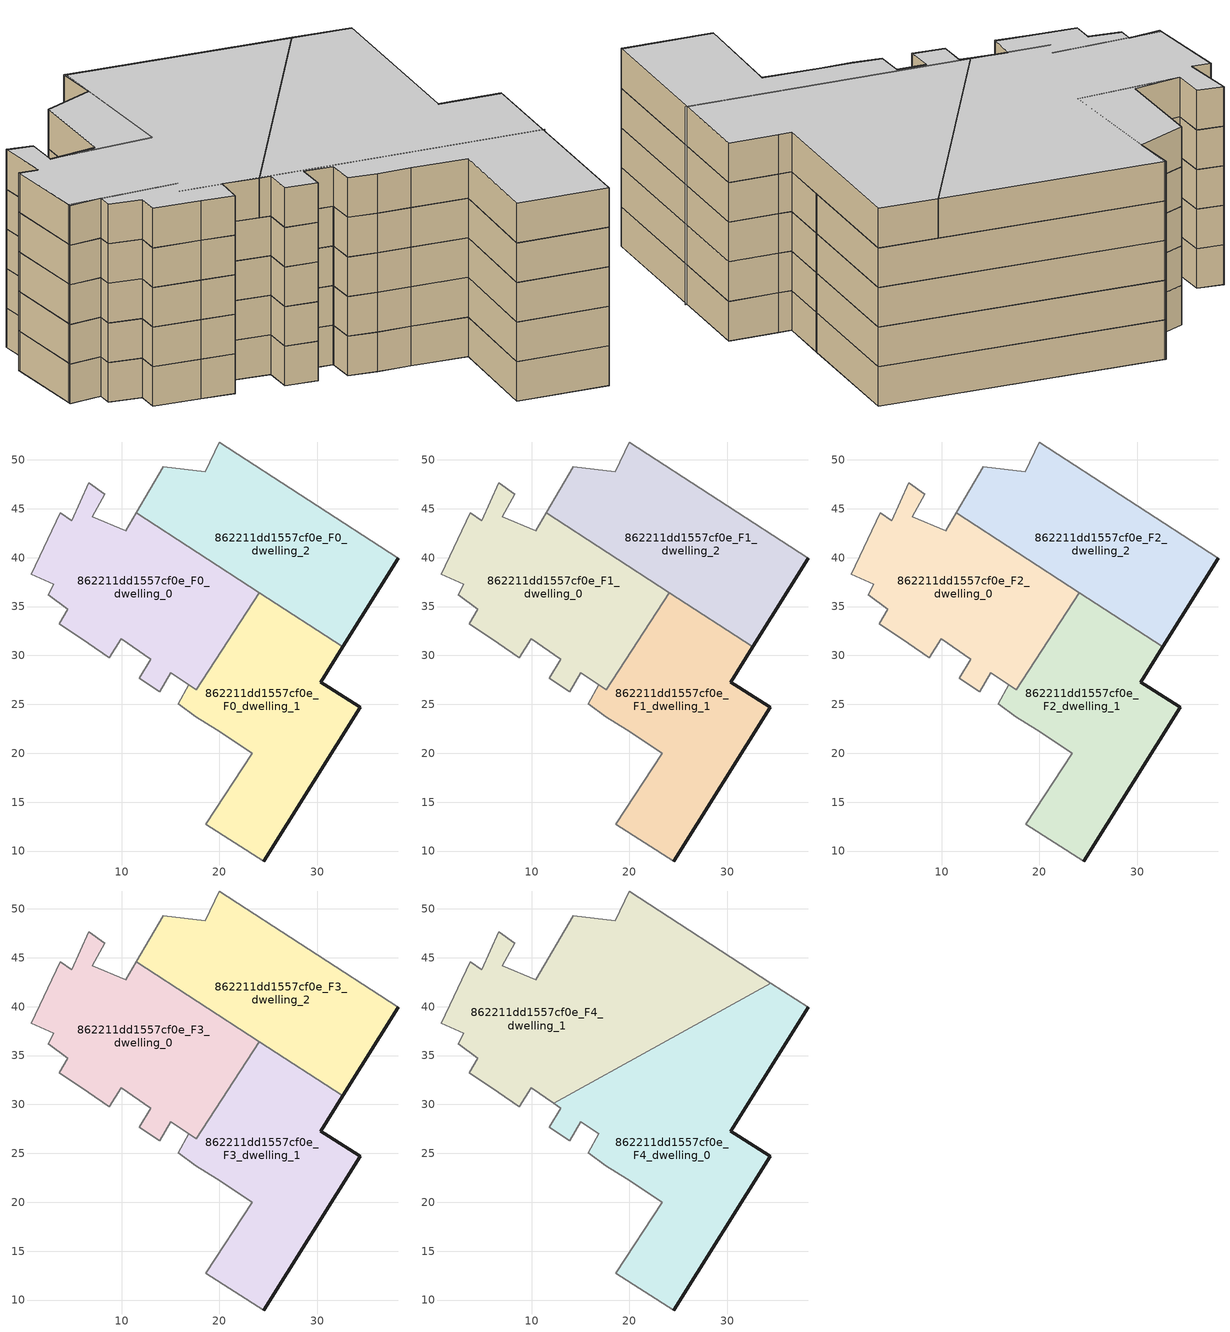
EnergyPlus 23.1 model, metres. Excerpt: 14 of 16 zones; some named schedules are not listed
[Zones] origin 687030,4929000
862211dd1557cf0e_F0_dwelling_0
 floor ground (EU_floor_Construction): 17.61,26.51 24.06,36.43 11.52,44.58 10.42,42.73 6.99,44.17 8.27,46.47 6.63,47.66 4.9,43.78 3.7,44.58 0.78,38.28 3.04,37.26 2.48,36.23 4.48,34.73 3.61,33.23 6.61,31.23 8.74,29.78 9.97,31.71 12.97,29.63 11.82,27.67 13.89,26.26 15,28.22 z0
 wall adiabatic (EU_wall_Construction): 16.85,27.01 15,28.22 13.89,26.26 11.82,27.67 12.97,29.63 9.97,31.71 8.74,29.78 6.61,31.23 3.61,33.23 4.48,34.73 2.48,36.23 3.04,37.26 0.78,38.28 3.7,44.58 4.9,43.78 6.63,47.66 8.27,46.47 6.99,44.17 10.42,42.73 11.52,44.58 z0:3; 16.85,27.01,3 16.85,27,0 16.85,27.01,0
 wall to 862211dd1557cf0e_F0_dwelling_1 (EU_wall_Construction): 24.06,36.43 17.61,26.51 16.85,27 z0:3
 wall to 862211dd1557cf0e_F0_dwelling_2 (EU_wall_Construction): 11.52,44.58 24.06,36.43 z0:3
862211dd1557cf0e_F0_dwelling_1
 floor ground (EU_floor_Construction): 24.56,8.98 34.42,24.72 31.19,26.74 30.35,27.27 32.6,30.88 24.06,36.43 17.61,26.51 16.85,27 15.78,25.04 17.58,23.75 19.72,22.39 23.34,20.02 18.59,12.72 z0
 wall outside (EU_wall_Construction): 32.6,30.88 30.35,27.27 31.19,26.74 34.42,24.72 24.56,8.98 z0:3
 wall adiabatic (EU_wall_Construction): 24.56,8.98 18.59,12.72 23.34,20.02 19.72,22.39 17.58,23.75 15.78,25.04 16.85,27 z0:3
 wall to 862211dd1557cf0e_F0_dwelling_2 (EU_wall_Construction): 24.06,36.43 32.6,30.88 z0:3
862211dd1557cf0e_F0_dwelling_2
 floor ground (EU_floor_Construction): 32.6,30.88 38.27,39.94 19.98,51.83 18.53,48.78 14.28,49.28 11.52,44.58 z0
 wall outside (EU_wall_Construction): 38.27,39.94 32.6,30.88 z0:3
 wall adiabatic (EU_wall_Construction): 11.52,44.58 14.28,49.28 18.53,48.78 19.98,51.83 38.27,39.94 z0:3
862211dd1557cf0e_F1_dwelling_0
 floor to 862211dd1557cf0e_F0_dwelling_0 (EU_floor_Construction): 17.61,26.51 24.06,36.43 11.52,44.58 10.42,42.73 6.99,44.17 8.27,46.47 6.63,47.66 4.9,43.78 3.7,44.58 0.78,38.28 3.04,37.26 2.48,36.23 4.48,34.73 3.61,33.23 6.61,31.23 8.74,29.78 9.97,31.71 12.97,29.63 11.82,27.67 13.89,26.26 15,28.22 z3
 wall adiabatic (EU_wall_Construction): 16.85,27.01 15,28.22 13.89,26.26 11.82,27.67 12.97,29.63 9.97,31.71 8.74,29.78 6.61,31.23 3.61,33.23 4.48,34.73 2.48,36.23 3.04,37.26 0.78,38.28 3.7,44.58 4.9,43.78 6.63,47.66 8.27,46.47 6.99,44.17 10.42,42.73 11.52,44.58 z3:6; 16.85,27.01,6 16.85,27,3 16.85,27.01,3
 wall to 862211dd1557cf0e_F1_dwelling_1 (EU_wall_Construction): 24.06,36.43 17.61,26.51 16.85,27 z3:6
 wall to 862211dd1557cf0e_F1_dwelling_2 (EU_wall_Construction): 11.52,44.58 24.06,36.43 z3:6
862211dd1557cf0e_F1_dwelling_1
 floor to 862211dd1557cf0e_F0_dwelling_1 (EU_floor_Construction): 24.56,8.98 34.42,24.72 31.19,26.74 30.35,27.27 32.6,30.88 24.06,36.43 17.61,26.51 16.85,27 15.78,25.04 17.58,23.75 19.72,22.39 23.34,20.02 18.59,12.72 z3
 wall outside (EU_wall_Construction): 32.6,30.88 30.35,27.27 31.19,26.74 34.42,24.72 24.56,8.98 z3:6
 wall adiabatic (EU_wall_Construction): 24.56,8.98 18.59,12.72 23.34,20.02 19.72,22.39 17.58,23.75 15.78,25.04 16.85,27 z3:6
 wall to 862211dd1557cf0e_F1_dwelling_2 (EU_wall_Construction): 24.06,36.43 32.6,30.88 z3:6
862211dd1557cf0e_F1_dwelling_2
 floor to 862211dd1557cf0e_F0_dwelling_2 (EU_floor_Construction): 32.6,30.88 38.27,39.94 19.98,51.83 18.53,48.78 14.28,49.28 11.52,44.58 z3
 wall outside (EU_wall_Construction): 38.27,39.94 32.6,30.88 z3:6
 wall adiabatic (EU_wall_Construction): 11.52,44.58 14.28,49.28 18.53,48.78 19.98,51.83 38.27,39.94 z3:6
862211dd1557cf0e_F2_dwelling_0
 floor to 862211dd1557cf0e_F1_dwelling_0 (EU_floor_Construction): 17.61,26.51 24.06,36.43 11.52,44.58 10.42,42.73 6.99,44.17 8.27,46.47 6.63,47.66 4.9,43.78 3.7,44.58 0.78,38.28 3.04,37.26 2.48,36.23 4.48,34.73 3.61,33.23 6.61,31.23 8.74,29.78 9.97,31.71 12.97,29.63 11.82,27.67 13.89,26.26 15,28.22 z6
 wall adiabatic (EU_wall_Construction): 16.85,27.01 15,28.22 13.89,26.26 11.82,27.67 12.97,29.63 9.97,31.71 8.74,29.78 6.61,31.23 3.61,33.23 4.48,34.73 2.48,36.23 3.04,37.26 0.78,38.28 3.7,44.58 4.9,43.78 6.63,47.66 8.27,46.47 6.99,44.17 10.42,42.73 11.52,44.58 z6:9; 16.85,27.01,9 16.85,27,6 16.85,27.01,6
 wall to 862211dd1557cf0e_F2_dwelling_1 (EU_wall_Construction): 24.06,36.43 17.61,26.51 16.85,27 z6:9
 wall to 862211dd1557cf0e_F2_dwelling_2 (EU_wall_Construction): 11.52,44.58 24.06,36.43 z6:9
862211dd1557cf0e_F2_dwelling_1
 floor to 862211dd1557cf0e_F1_dwelling_1 (EU_floor_Construction): 24.56,8.98 34.42,24.72 31.19,26.74 30.35,27.27 32.6,30.88 24.06,36.43 17.61,26.51 16.85,27 15.78,25.04 17.58,23.75 19.72,22.39 23.34,20.02 18.59,12.72 z6
 wall outside (EU_wall_Construction): 32.6,30.88 30.35,27.27 31.19,26.74 34.42,24.72 24.56,8.98 z6:9
 wall adiabatic (EU_wall_Construction): 24.56,8.98 18.59,12.72 23.34,20.02 19.72,22.39 17.58,23.75 15.78,25.04 16.85,27 z6:9
 wall to 862211dd1557cf0e_F2_dwelling_2 (EU_wall_Construction): 24.06,36.43 32.6,30.88 z6:9
862211dd1557cf0e_F2_dwelling_2
 floor to 862211dd1557cf0e_F1_dwelling_2 (EU_floor_Construction): 32.6,30.88 38.27,39.94 19.98,51.83 18.53,48.78 14.28,49.28 11.52,44.58 z6
 wall outside (EU_wall_Construction): 38.27,39.94 32.6,30.88 z6:9
 wall adiabatic (EU_wall_Construction): 11.52,44.58 14.28,49.28 18.53,48.78 19.98,51.83 38.27,39.94 z6:9
862211dd1557cf0e_F3_dwelling_0
 floor to 862211dd1557cf0e_F2_dwelling_0 (EU_floor_Construction): 17.61,26.51 24.06,36.43 11.52,44.58 10.42,42.73 6.99,44.17 8.27,46.47 6.63,47.66 4.9,43.78 3.7,44.58 0.78,38.28 3.04,37.26 2.48,36.23 4.48,34.73 3.61,33.23 6.61,31.23 8.74,29.78 9.97,31.71 12.97,29.63 11.82,27.67 13.89,26.26 15,28.22 z9
 wall adiabatic (EU_wall_Construction): 16.85,27.01 15,28.22 13.89,26.26 11.82,27.67 12.97,29.63 9.97,31.71 8.74,29.78 6.61,31.23 3.61,33.23 4.48,34.73 2.48,36.23 3.04,37.26 0.78,38.28 3.7,44.58 4.9,43.78 6.63,47.66 8.27,46.47 6.99,44.17 10.42,42.73 11.52,44.58 z9:12; 16.85,27.01,12 16.85,27,9 16.85,27.01,9
 wall to 862211dd1557cf0e_F3_dwelling_1 (EU_wall_Construction): 24.06,36.43 17.61,26.51 16.85,27 z9:12
 wall to 862211dd1557cf0e_F3_dwelling_2 (EU_wall_Construction): 11.52,44.58 24.06,36.43 z9:12
862211dd1557cf0e_F3_dwelling_1
 floor to 862211dd1557cf0e_F2_dwelling_1 (EU_floor_Construction): 24.56,8.98 34.42,24.72 31.19,26.74 30.35,27.27 32.6,30.88 24.06,36.43 17.61,26.51 16.85,27 15.78,25.04 17.58,23.75 19.72,22.39 23.34,20.02 18.59,12.72 z9
 wall outside (EU_wall_Construction): 32.6,30.88 30.35,27.27 31.19,26.74 34.42,24.72 24.56,8.98 z9:12
 wall adiabatic (EU_wall_Construction): 24.56,8.98 18.59,12.72 23.34,20.02 19.72,22.39 17.58,23.75 15.78,25.04 16.85,27 z9:12
 wall to 862211dd1557cf0e_F3_dwelling_2 (EU_wall_Construction): 24.06,36.43 32.6,30.88 z9:12
862211dd1557cf0e_F3_dwelling_2
 floor to 862211dd1557cf0e_F2_dwelling_2 (EU_floor_Construction): 32.6,30.88 38.27,39.94 19.98,51.83 18.53,48.78 14.28,49.28 11.52,44.58 z9
 wall outside (EU_wall_Construction): 38.27,39.94 32.6,30.88 z9:12
 wall adiabatic (EU_wall_Construction): 11.52,44.58 14.28,49.28 18.53,48.78 19.98,51.83 38.27,39.94 z9:12
862211dd1557cf0e_F4_dwelling_0
 floor to 862211dd1557cf0e_F3_dwelling_0 (EU_floor_Construction): 17.61,26.51 24.06,36.43 23.87,36.55 12.26,30.12 12.97,29.63 11.82,27.67 13.89,26.26 15,28.22 z12
 floor to 862211dd1557cf0e_F3_dwelling_1 (EU_floor_Construction): 24.56,8.98 34.42,24.72 31.19,26.74 30.35,27.27 32.6,30.88 24.06,36.43 17.61,26.51 16.85,27 15.78,25.04 17.58,23.75 19.72,22.39 23.34,20.02 18.59,12.72 z12
 floor to 862211dd1557cf0e_F3_dwelling_2 (EU_floor_Construction): 32.6,30.88 38.27,39.94 34.46,42.41 23.87,36.55 z12
 wall outside (EU_wall_Construction): 38.27,39.94 30.35,27.27 31.19,26.74 34.42,24.72 24.56,8.98 z12:15
 wall adiabatic (EU_wall_Construction): 34.46,42.41 38.27,39.94 / 24.56,8.98 18.59,12.72 23.34,20.02 19.72,22.39 17.58,23.75 15.78,25.04 16.85,27 15,28.22 13.89,26.26 11.82,27.67 12.97,29.63 12.26,30.12 z12:15
 wall to 862211dd1557cf0e_F4_dwelling_1 (EU_wall_Construction): 12.26,30.12 34.46,42.41 z12:15
 ceiling to 862211dd1557cf0e_F5_dwelling_0 (EU_floor_Construction): 38.27,39.94 30.35,27.27 31.19,26.74 34.42,24.72 24.56,8.98 18.59,12.72 23.34,20.02 19.72,22.39 17.58,23.75 15.78,25.04 16.85,27 15,28.22 13.89,26.26 11.82,27.67 12.97,29.63 12.26,30.12 34.46,42.41 z15
862211dd1557cf0e_F4_dwelling_1
 floor to 862211dd1557cf0e_F3_dwelling_0 (EU_floor_Construction): 23.87,36.55 11.52,44.58 10.42,42.73 6.99,44.17 8.27,46.47 6.63,47.66 4.9,43.78 3.7,44.58 0.78,38.28 3.04,37.26 2.48,36.23 4.48,34.73 3.61,33.23 6.61,31.23 8.74,29.78 9.97,31.71 12.26,30.12 z12
 floor to 862211dd1557cf0e_F3_dwelling_2 (EU_floor_Construction): 34.46,42.41 19.98,51.83 18.53,48.78 14.28,49.28 11.52,44.58 23.87,36.55 z12
 wall adiabatic (EU_wall_Construction): 12.26,30.12 9.97,31.71 8.74,29.78 6.61,31.23 3.61,33.23 4.48,34.73 2.48,36.23 3.04,37.26 0.78,38.28 3.7,44.58 4.9,43.78 6.63,47.66 8.27,46.47 6.99,44.17 10.42,42.73 14.28,49.28 18.53,48.78 19.98,51.83 34.46,42.41 z12:15
 ceiling to 862211dd1557cf0e_F5_dwelling_1 (EU_floor_Construction): 34.46,42.41 12.26,30.12 9.97,31.71 8.74,29.78 6.61,31.23 3.61,33.23 4.48,34.73 2.48,36.23 3.04,37.26 0.78,38.28 3.7,44.58 4.9,43.78 6.63,47.66 8.27,46.47 6.99,44.17 10.42,42.73 14.28,49.28 18.53,48.78 19.98,51.83 z15
shading: 0.88,38.46 8.33,34.33 / 7.21,33.45 30.72,18.56 / 20.11,51.78 14.13,40.41 / 14.13,40.41 6.99,44.17 z0:15
[Building]
EU S2 Campaign: North Axis=0; Terrain=City; Solar Distribution=FullExterior
[Site:Location]
Bologna: Latitude=44.5; Longitude=11.25; Time Zone=1; Elevation=37
[SizingPeriod:WeatherFileDays]
AnnualSizingPeriod: Begin Month=1; Begin Day of Month=1; End Month=12; End Day of Month=31; Day of Week for Start Day=Monday; Use Weather File Daylight Saving Period=No; Use Weather File Rain and Snow Indicators=No
[MATERIAL]
EU_InternalMass_Material: Roughness=MediumRough; Thickness=0.1; Conductivity=1; Density=1800; Specific Heat=900; Thermal Absorptance=0.9; Solar Absorptance=0.7; Visible Absorptance=0.7
[MATERIAL:NOMASS] Roughness=MediumRough; Thermal Absorptance=0.9; Solar Absorptance=0.7; Visible Absorptance=0.7
Name | Thermal Resistance
EU_wall_NoMass | 0.905828
EU_floor_NoMass | 0.67114
[CONSTRUCTION]
EU_wall_Construction: EU_wall_NoMass
EU_floor_Construction: EU_floor_NoMass
EU_InternalMass_Construction: EU_InternalMass_Material
[ZONE] Type=1; Multiplier=1; Ceiling Height=autocalculate; Floor Area=autocalculate; Part of Total Floor Area=Yes
Name | Volume
862211dd1557cf0e_F0_dwelling_0; 862211dd1557cf0e_F1_dwelling_0; 862211dd1557cf0e_F2_dwelling_0; 862211dd1557cf0e_F3_dwelling_0 | 756.269
862211dd1557cf0e_F4_dwelling_0 | 1142.65
862211dd1557cf0e_F0_dwelling_1; 862211dd1557cf0e_F1_dwelling_1; 862211dd1557cf0e_F2_dwelling_1; 862211dd1557cf0e_F3_dwelling_1 | 767.238
862211dd1557cf0e_F4_dwelling_1 | 1142.6
862211dd1557cf0e_F0_dwelling_2; 862211dd1557cf0e_F1_dwelling_2; 862211dd1557cf0e_F2_dwelling_2; 862211dd1557cf0e_F3_dwelling_2 | 761.763
[INTERNALMASS] Construction=EU_InternalMass_Construction
Name | Zone or ZoneList | Surface Area
862211dd1557cf0e_F0_dwelling_0_EU_InternalMass | 862211dd1557cf0e_F0_dwelling_0 | 252.097
862211dd1557cf0e_F0_dwelling_1_EU_InternalMass | 862211dd1557cf0e_F0_dwelling_1 | 255.747
862211dd1557cf0e_F0_dwelling_2_EU_InternalMass | 862211dd1557cf0e_F0_dwelling_2 | 253.921
862211dd1557cf0e_F1_dwelling_0_EU_InternalMass | 862211dd1557cf0e_F1_dwelling_0 | 252.097
862211dd1557cf0e_F1_dwelling_1_EU_InternalMass | 862211dd1557cf0e_F1_dwelling_1 | 255.747
862211dd1557cf0e_F1_dwelling_2_EU_InternalMass | 862211dd1557cf0e_F1_dwelling_2 | 253.921
862211dd1557cf0e_F2_dwelling_0_EU_InternalMass | 862211dd1557cf0e_F2_dwelling_0 | 252.097
862211dd1557cf0e_F2_dwelling_1_EU_InternalMass | 862211dd1557cf0e_F2_dwelling_1 | 255.747
862211dd1557cf0e_F2_dwelling_2_EU_InternalMass | 862211dd1557cf0e_F2_dwelling_2 | 253.921
862211dd1557cf0e_F3_dwelling_0_EU_InternalMass | 862211dd1557cf0e_F3_dwelling_0 | 252.097
862211dd1557cf0e_F3_dwelling_1_EU_InternalMass | 862211dd1557cf0e_F3_dwelling_1 | 255.747
862211dd1557cf0e_F3_dwelling_2_EU_InternalMass | 862211dd1557cf0e_F3_dwelling_2 | 253.921
862211dd1557cf0e_F4_dwelling_0_EU_InternalMass | 862211dd1557cf0e_F4_dwelling_0 | 380.89
862211dd1557cf0e_F4_dwelling_1_EU_InternalMass | 862211dd1557cf0e_F4_dwelling_1 | 380.873
[OTHEREQUIPMENT] Fuel Type=Electricity; Design Level Calculation Method=Watts/Area; Power per Zone Floor Area=1; Fraction Latent=0; Fraction Radiant=0; Fraction Lost=0; Carbon Dioxide Generation Rate=0; EndUse Subcategory=EU_Step8_InternalGains
Name | Zone or ZoneList or Space or SpaceList | Schedule
EU_Step8_InternalGain_862211dd1557cf0e_F0_dwelling_0_f000 | 862211dd1557cf0e_F0_dwelling_0 | EU_Step8_GainSchedule_862211dd1557cf0e_F0_dwelling_0_f000
EU_Step8_InternalGain_862211dd1557cf0e_F0_dwelling_1_f000 | 862211dd1557cf0e_F0_dwelling_1 | EU_Step8_GainSchedule_862211dd1557cf0e_F0_dwelling_1_f000
EU_Step8_InternalGain_862211dd1557cf0e_F0_dwelling_2_f000 | 862211dd1557cf0e_F0_dwelling_2 | EU_Step8_GainSchedule_862211dd1557cf0e_F0_dwelling_2_f000
EU_Step8_InternalGain_862211dd1557cf0e_F1_dwelling_0_f000 | 862211dd1557cf0e_F1_dwelling_0 | EU_Step8_GainSchedule_862211dd1557cf0e_F1_dwelling_0_f000
EU_Step8_InternalGain_862211dd1557cf0e_F1_dwelling_1_f000 | 862211dd1557cf0e_F1_dwelling_1 | EU_Step8_GainSchedule_862211dd1557cf0e_F1_dwelling_1_f000
EU_Step8_InternalGain_862211dd1557cf0e_F1_dwelling_2_f000 | 862211dd1557cf0e_F1_dwelling_2 | EU_Step8_GainSchedule_862211dd1557cf0e_F1_dwelling_2_f000
EU_Step8_InternalGain_862211dd1557cf0e_F2_dwelling_0_f000 | 862211dd1557cf0e_F2_dwelling_0 | EU_Step8_GainSchedule_862211dd1557cf0e_F2_dwelling_0_f000
EU_Step8_InternalGain_862211dd1557cf0e_F2_dwelling_1_f000 | 862211dd1557cf0e_F2_dwelling_1 | EU_Step8_GainSchedule_862211dd1557cf0e_F2_dwelling_1_f000
EU_Step8_InternalGain_862211dd1557cf0e_F2_dwelling_2_f000 | 862211dd1557cf0e_F2_dwelling_2 | EU_Step8_GainSchedule_862211dd1557cf0e_F2_dwelling_2_f000
EU_Step8_InternalGain_862211dd1557cf0e_F3_dwelling_0_f000 | 862211dd1557cf0e_F3_dwelling_0 | EU_Step8_GainSchedule_862211dd1557cf0e_F3_dwelling_0_f000
EU_Step8_InternalGain_862211dd1557cf0e_F3_dwelling_1_f000 | 862211dd1557cf0e_F3_dwelling_1 | EU_Step8_GainSchedule_862211dd1557cf0e_F3_dwelling_1_f000
EU_Step8_InternalGain_862211dd1557cf0e_F3_dwelling_2_f000 | 862211dd1557cf0e_F3_dwelling_2 | EU_Step8_GainSchedule_862211dd1557cf0e_F3_dwelling_2_f000
EU_Step8_InternalGain_862211dd1557cf0e_F4_dwelling_0_f000 | 862211dd1557cf0e_F4_dwelling_0 | EU_Step8_GainSchedule_862211dd1557cf0e_F4_dwelling_0_f000
EU_Step8_InternalGain_862211dd1557cf0e_F4_dwelling_1_f000 | 862211dd1557cf0e_F4_dwelling_1 | EU_Step8_GainSchedule_862211dd1557cf0e_F4_dwelling_1_f000
[ZONEVENTILATION:DESIGNFLOWRATE] Schedule=EU_AlwaysOn; Design Flow Rate Calculation Method=AirChanges/Hour; Air Changes per Hour=0.73129; Ventilation Type=Natural; Fan Pressure Rise=0; Fan Total Efficiency=1; Constant Term Coefficient=1; Temperature Term Coefficient=0; Velocity Term Coefficient=0; Velocity Squared Term Coefficient=0; Minimum Indoor Temperature=-100; Maximum Indoor Temperature=100; Delta Temperature=-100; Minimum Outdoor Temperature=-100; Maximum Outdoor Temperature=100; Maximum Wind Speed=40
Name | Zone or ZoneList or Space or SpaceList
EU_ConstantAir_862211dd1557cf0e_F0_dwelling_0 | 862211dd1557cf0e_F0_dwelling_0
EU_ConstantAir_862211dd1557cf0e_F0_dwelling_1 | 862211dd1557cf0e_F0_dwelling_1
EU_ConstantAir_862211dd1557cf0e_F0_dwelling_2 | 862211dd1557cf0e_F0_dwelling_2
EU_ConstantAir_862211dd1557cf0e_F1_dwelling_0 | 862211dd1557cf0e_F1_dwelling_0
EU_ConstantAir_862211dd1557cf0e_F1_dwelling_1 | 862211dd1557cf0e_F1_dwelling_1
EU_ConstantAir_862211dd1557cf0e_F1_dwelling_2 | 862211dd1557cf0e_F1_dwelling_2
EU_ConstantAir_862211dd1557cf0e_F2_dwelling_0 | 862211dd1557cf0e_F2_dwelling_0
EU_ConstantAir_862211dd1557cf0e_F2_dwelling_1 | 862211dd1557cf0e_F2_dwelling_1
EU_ConstantAir_862211dd1557cf0e_F2_dwelling_2 | 862211dd1557cf0e_F2_dwelling_2
EU_ConstantAir_862211dd1557cf0e_F3_dwelling_0 | 862211dd1557cf0e_F3_dwelling_0
EU_ConstantAir_862211dd1557cf0e_F3_dwelling_1 | 862211dd1557cf0e_F3_dwelling_1
EU_ConstantAir_862211dd1557cf0e_F3_dwelling_2 | 862211dd1557cf0e_F3_dwelling_2
EU_ConstantAir_862211dd1557cf0e_F4_dwelling_0 | 862211dd1557cf0e_F4_dwelling_0
EU_ConstantAir_862211dd1557cf0e_F4_dwelling_1 | 862211dd1557cf0e_F4_dwelling_1
[HVACTEMPLATE:THERMOSTAT] Constant Heating Setpoint=20; Constant Cooling Setpoint=50
EU_HeatOnly_862211dd1557cf0e_F0_dwelling_0; EU_HeatOnly_862211dd1557cf0e_F0_dwelling_1; EU_HeatOnly_862211dd1557cf0e_F0_dwelling_2; EU_HeatOnly_862211dd1557cf0e_F1_dwelling_0; EU_HeatOnly_862211dd1557cf0e_F1_dwelling_1; EU_HeatOnly_862211dd1557cf0e_F1_dwelling_2; EU_HeatOnly_862211dd1557cf0e_F2_dwelling_0; EU_HeatOnly_862211dd1557cf0e_F2_dwelling_1; EU_HeatOnly_862211dd1557cf0e_F2_dwelling_2; EU_HeatOnly_862211dd1557cf0e_F3_dwelling_0; EU_HeatOnly_862211dd1557cf0e_F3_dwelling_1; EU_HeatOnly_862211dd1557cf0e_F3_dwelling_2; EU_HeatOnly_862211dd1557cf0e_F4_dwelling_0; EU_HeatOnly_862211dd1557cf0e_F4_dwelling_1; EU_HeatOnly_862211dd1557cf0e_F5_dwelling_0; EU_HeatOnly_862211dd1557cf0e_F5_dwelling_1
